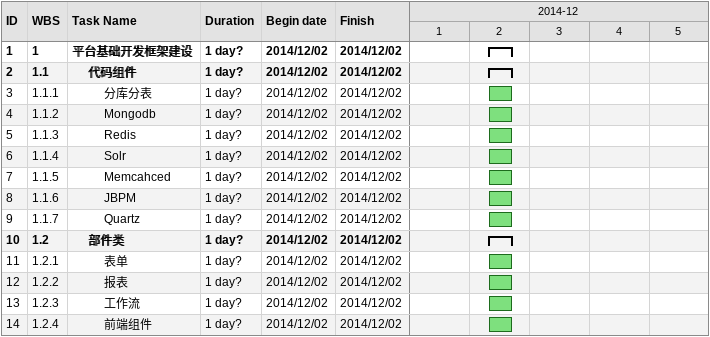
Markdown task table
| ID | WBS | Task | Duration | Start | Finish |
|---|---|---|---|---|---|
| 1 | 1 | **平台基础开发框架建设** | 1d? | 2014-12-02 | 2014-12-02 |
| 2 | 1.1 | **代码组件** | 1d? | 2014-12-02 | 2014-12-02 |
| 3 | 1.1.1 | 分库分表 | 1d? | 2014-12-02 | 2014-12-02 |
| 4 | 1.1.2 | Mongodb | 1d? | 2014-12-02 | 2014-12-02 |
| 5 | 1.1.3 | Redis | 1d? | 2014-12-02 | 2014-12-02 |
| 6 | 1.1.4 | Solr | 1d? | 2014-12-02 | 2014-12-02 |
| 7 | 1.1.5 | Memcahced | 1d? | 2014-12-02 | 2014-12-02 |
| 8 | 1.1.6 | JBPM | 1d? | 2014-12-02 | 2014-12-02 |
| 9 | 1.1.7 | Quartz | 1d? | 2014-12-02 | 2014-12-02 |
| 10 | 1.2 | **部件类** | 1d? | 2014-12-02 | 2014-12-02 |
| 11 | 1.2.1 | 表单 | 1d? | 2014-12-02 | 2014-12-02 |
| 12 | 1.2.2 | 报表 | 1d? | 2014-12-02 | 2014-12-02 |
| 13 | 1.2.3 | 工作流 | 1d? | 2014-12-02 | 2014-12-02 |
| 14 | 1.2.4 | 前端组件 | 1d? | 2014-12-02 | 2014-12-02 |
